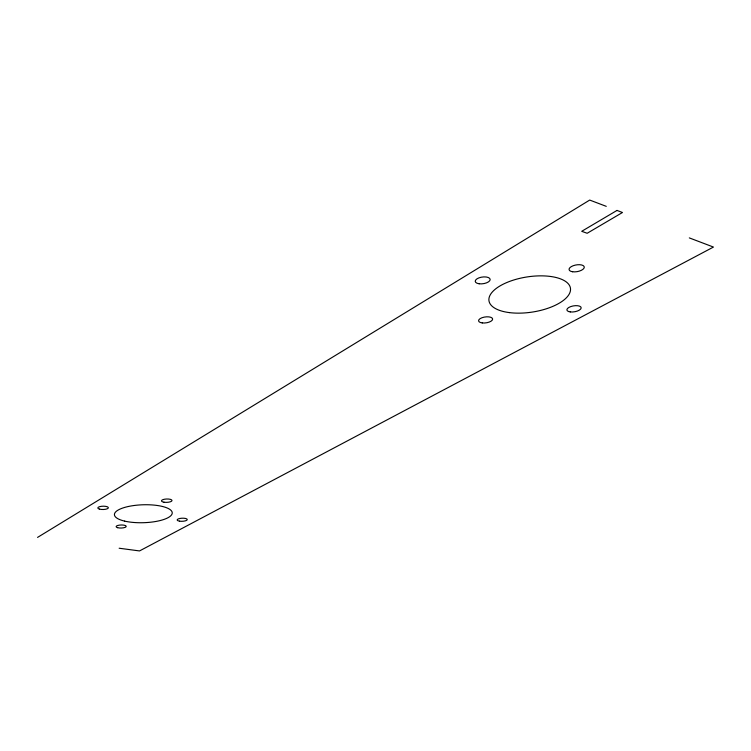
<?xml version="1.0" encoding="UTF-8"?>
<svg xmlns="http://www.w3.org/2000/svg" width="751" height="751" viewBox="0 0 751 751"><rect width="100%" height="100%" fill="white"/><g stroke="black" fill="none" stroke-linecap="round" stroke-linejoin="round"><path stroke-width="1.13" d="M37.55 537.406L589.713 200.066L606.264 206.347M119.146 548.23L139.526 550.934L713.45 247.06L689.315 237.898M617.003 210.43L581.715 231.308L587.169 233.27L622.476 212.505L617.003 210.43M509.516 312.623A41.221 17.761 -8.8 0 0 570.535 289.229A41.221 17.761 -8.8 0 0 509.084 281.616A41.221 17.761 -8.8 0 0 509.516 312.623M482.255 322.93A7.088 2.985 -7.8 0 0 492.637 319.044A7.088 2.985 -7.8 0 0 481.926 317.757A7.088 2.985 -7.8 0 0 482.255 322.93M479.138 283.775A7.538 3.37 -8.1 0 0 490.159 279.438A7.538 3.37 -8.1 0 0 478.772 277.936A7.538 3.37 -8.1 0 0 479.138 283.775M570.262 311.918A7.228 2.995 -9.4 0 0 581.18 307.948A7.228 2.995 -9.4 0 0 570.666 306.615A7.228 2.995 -9.4 0 0 570.262 311.918M572.647 271.759A7.688 3.38 -10 0 0 584.269 267.318A7.688 3.38 -10 0 0 573.107 265.76A7.688 3.38 -10 0 0 572.647 271.759M124.638 521.11A28.913 8.965 -1.8 0 0 171.763 514.548A28.913 8.965 -1.8 0 0 133.575 505.573A28.913 8.965 -1.8 0 0 124.638 521.11M99.451 509.122A5.295 1.662 -1.2 0 0 108.238 508.136A5.295 1.662 -1.2 0 0 101.601 506.287A5.295 1.662 -1.2 0 0 99.451 509.122M117.635 527.69A5.06 1.521 -1.6 0 0 126.074 526.77A5.06 1.521 -1.6 0 0 119.794 525.08A5.06 1.521 -1.6 0 0 117.635 527.69M179.564 521.166A5.06 1.549 -2.3 0 0 187.271 519.608A5.06 1.549 -2.3 0 0 179.808 518.472A5.06 1.549 -2.3 0 0 179.564 521.166M164.009 502.212A5.295 1.69 -2 0 0 172.026 500.542A5.295 1.69 -2 0 0 164.178 499.284A5.295 1.69 -2 0 0 164.009 502.212"/></g></svg>
